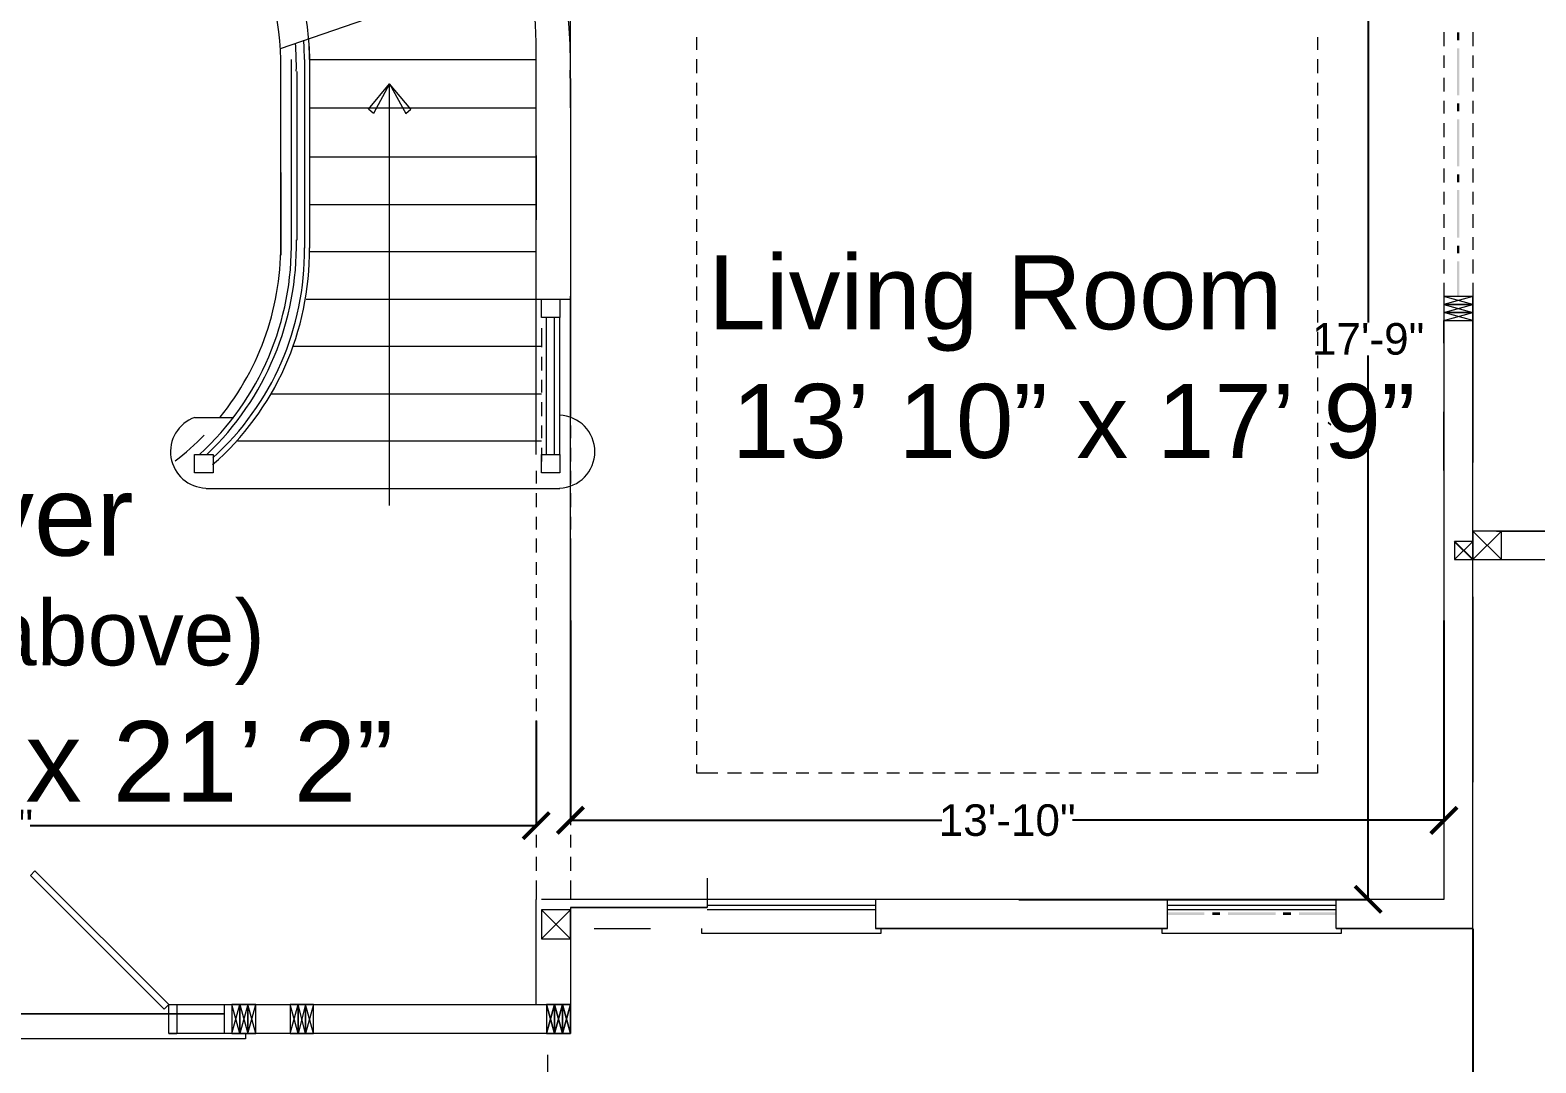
# Model space of a CAD drawing. Header units: inches. Extents: x 38 to 8673, y 1 to 7200.
# Drawn here: x 4732.7 to 5018.9, y 3433.7 to 3630 of the extents above; entities that cross this region are included whole.
import ezdxf

# ---------------------------------------------------------------- set-up
doc = ezdxf.new("R2010")
doc.units = ezdxf.units.IN
doc.header["$MEASUREMENT"] = 0
doc.layers.add('PDF_Layer 2', color=7, linetype='Continuous', true_color=0x221f1f)
doc.styles.add('PDF Arial', font='arial.ttf')
doc.styles.get("Standard").update_dxf_attribs({"font": 'arial.ttf'})
doc.dimstyles.get("Standard").update_dxf_attribs({"dimtxt": 6, "dimasz": 5, "dimexe": 0.18, "dimexo": 0.0625, "dimgap": 0.09, "dimtad": 0, "dimtih": 1, "dimtoh": 1, "dimdec": 0, "dimzin": 0, "dimdsep": 46, "dimlunit": 4, "dimtxsty": 'Standard', "dimblk": 'ARCHTICK', "dimcen": 0.09, "dimclrd": 3, "dimclre": 3, "dimclrt": 1, "dimadec": 0, "dimazin": 0, "dimtfac": 1, "dimtdec": 0, "dimtofl": 0, "dimtmove": 0, "dimatfit": 3, "dimfxl": 100, "dimtolj": 1, "dimtzin": 0, "dimarcsym": 0})

# ---------------------------------------------------------------- blocks, each defined once
blk = doc.blocks.new('_ArchTick')
at = {"color": 0, "linetype": 'ByBlock', "const_width": 0.15}
blk.add_lwpolyline([(-0.5, -0.5), (0.5, 0.5)], dxfattribs=at)
blk = doc.blocks.new('*D86')
at = {"layer": 'Defpoints', "color": 0, "transparency": 16777216}
for p in [(4616.37, 3499.34), (4828.89, 3498.78), (4828.89, 3478.78)]:
    blk.add_point(p, dxfattribs=at)
at = {"layer": 'PDF_Layer 2', "color": 3, "lineweight": -2, "transparency": 16777216}
for p, q in [((4616.37, 3499.28), (4616.37, 3478.6)), ((4828.89, 3498.72), (4828.89, 3478.6)), ((4616.37, 3478.78), (4712.51, 3478.78)), ((4828.89, 3478.78), (4732.74, 3478.78))]:
    blk.add_line(p, q, dxfattribs=at)
at = {"layer": 'PDF_Layer 2', "color": 3, "lineweight": -2, "transparency": 16777216, "xscale": 5, "yscale": 5, "zscale": 5, "rotation": 180}
blk.add_blockref('_ArchTick', (4616.37, 3478.78), dxfattribs=at)
at = {"layer": 'PDF_Layer 2', "color": 3, "lineweight": -2, "transparency": 16777216, "xscale": 5, "yscale": 5, "zscale": 5}
blk.add_blockref('_ArchTick', (4828.89, 3478.78), dxfattribs=at)
at = {"layer": 'PDF_Layer 2', "color": 1, "transparency": 16777216, "insert": (4722.63, 3478.78), "char_height": 6, "attachment_point": 5}
blk.add_mtext('\\A1;17\'-9"', dxfattribs=at)
blk = doc.blocks.new('*D92')
at = {"layer": 'Defpoints', "color": 0, "transparency": 16777216}
for p in [(4920.57, 3677.74), (4987.01, 3677.74), (4920.57, 3464.78)]:
    blk.add_point(p, dxfattribs=at)
at = {"layer": 'PDF_Layer 2', "color": 3, "lineweight": -2, "transparency": 16777216}
for p, q in [((4920.63, 3677.74), (4987.19, 3677.74)), ((4987.01, 3677.74), (4987.01, 3574.41)), ((4987.01, 3464.78), (4987.01, 3568.11)), ((4920.63, 3464.78), (4987.19, 3464.78))]:
    blk.add_line(p, q, dxfattribs=at)
at = {"layer": 'PDF_Layer 2', "color": 3, "lineweight": -2, "transparency": 16777216, "xscale": 5, "yscale": 5, "zscale": 5}
for p, rotation in [((4987.01, 3677.74), 90), ((4987.01, 3464.78), 270)]:
    blk.add_blockref('_ArchTick', p, dxfattribs=dict(at, rotation=rotation))
at = {"layer": 'PDF_Layer 2', "color": 1, "transparency": 16777216, "insert": (4987.01, 3571.26), "char_height": 6, "attachment_point": 5}
blk.add_mtext('\\A1;17\'-9"', dxfattribs=at)
blk = doc.blocks.new('*D93')
at = {"layer": 'Defpoints', "color": 0, "transparency": 16777216}
for p in [(4835.41, 3517.82), (5001.41, 3517.82), (5001.41, 3479.8)]:
    blk.add_point(p, dxfattribs=at)
at = {"layer": 'PDF_Layer 2', "color": 3, "lineweight": -2, "transparency": 16777216}
for p, q in [((4835.41, 3517.76), (4835.41, 3479.62)), ((5001.41, 3517.76), (5001.41, 3479.62)), ((4835.41, 3479.8), (4905.96, 3479.8)), ((5001.41, 3479.8), (4930.85, 3479.8))]:
    blk.add_line(p, q, dxfattribs=at)
at = {"layer": 'PDF_Layer 2', "color": 3, "lineweight": -2, "transparency": 16777216, "xscale": 5, "yscale": 5, "zscale": 5, "rotation": 180}
blk.add_blockref('_ArchTick', (4835.41, 3479.8), dxfattribs=at)
at = {"layer": 'PDF_Layer 2', "color": 3, "lineweight": -2, "transparency": 16777216, "xscale": 5, "yscale": 5, "zscale": 5}
blk.add_blockref('_ArchTick', (5001.41, 3479.8), dxfattribs=at)
at = {"layer": 'PDF_Layer 2', "color": 1, "transparency": 16777216, "insert": (4918.41, 3479.8), "char_height": 6, "attachment_point": 5}
blk.add_mtext('\\A1;13\'-10"', dxfattribs=at)
blk = doc.blocks.new('*D100')
at = {"layer": 'Defpoints', "color": 0, "transparency": 16777216}
for p in [(5006.93, 3459.26), (4831.09, 3315.26), (5006.93, 3270.7)]:
    blk.add_point(p, dxfattribs=at)
at = {"layer": 'PDF_Layer 2', "color": 3, "lineweight": -2, "transparency": 16777216}
for p, q in [((5006.93, 3459.2), (5006.93, 3270.52)), ((4831.09, 3315.2), (4831.09, 3270.52)), ((4831.09, 3270.7), (4908.89, 3270.7)), ((5006.93, 3270.7), (4929.12, 3270.7))]:
    blk.add_line(p, q, dxfattribs=at)
at = {"layer": 'PDF_Layer 2', "color": 3, "lineweight": -2, "transparency": 16777216, "xscale": 5, "yscale": 5, "zscale": 5, "rotation": 180}
blk.add_blockref('_ArchTick', (4831.09, 3270.7), dxfattribs=at)
at = {"layer": 'PDF_Layer 2', "color": 3, "lineweight": -2, "transparency": 16777216, "xscale": 5, "yscale": 5, "zscale": 5}
blk.add_blockref('_ArchTick', (5006.93, 3270.7), dxfattribs=at)
at = {"layer": 'PDF_Layer 2', "color": 1, "transparency": 16777216, "insert": (4919.01, 3270.7), "char_height": 6, "attachment_point": 5}
blk.add_mtext('\\A1;14\'-8"', dxfattribs=at)
blk = doc.blocks.new('*D101')
at = {"layer": 'Defpoints', "color": 0, "transparency": 16777216}
for p in [(5256.89, 3532.06), (5006.93, 3459.26), (5256.89, 3270.52)]:
    blk.add_point(p, dxfattribs=at)
at = {"layer": 'PDF_Layer 2', "color": 3, "lineweight": -2, "transparency": 16777216}
for p, q in [((5256.89, 3532), (5256.89, 3270.34)), ((5006.93, 3459.2), (5006.93, 3270.34)), ((5006.93, 3270.52), (5119.13, 3270.52)), ((5256.89, 3270.52), (5144.68, 3270.52))]:
    blk.add_line(p, q, dxfattribs=at)
at = {"layer": 'PDF_Layer 2', "color": 3, "lineweight": -2, "transparency": 16777216, "xscale": 5, "yscale": 5, "zscale": 5, "rotation": 180}
blk.add_blockref('_ArchTick', (5006.93, 3270.52), dxfattribs=at)
at = {"layer": 'PDF_Layer 2', "color": 3, "lineweight": -2, "transparency": 16777216, "xscale": 5, "yscale": 5, "zscale": 5}
blk.add_blockref('_ArchTick', (5256.89, 3270.52), dxfattribs=at)
at = {"layer": 'PDF_Layer 2', "color": 1, "transparency": 16777216, "insert": (5131.91, 3270.52), "char_height": 6, "attachment_point": 5}
blk.add_mtext('\\A1;20\'-10"', dxfattribs=at)
blk = doc.blocks.new('*D102')
at = {"layer": 'Defpoints', "color": 0, "transparency": 16777216}
for p in [(5256.89, 3529.34), (4192.85, 3333.26), (5256.89, 3210.48)]:
    blk.add_point(p, dxfattribs=at)
at = {"layer": 'PDF_Layer 2', "color": 3, "lineweight": -2, "transparency": 16777216}
for p, q in [((5256.89, 3529.28), (5256.89, 3210.3)), ((4192.85, 3333.2), (4192.85, 3210.3)), ((4192.85, 3210.48), (4714.47, 3210.48)), ((5256.89, 3210.48), (4735.27, 3210.48))]:
    blk.add_line(p, q, dxfattribs=at)
at = {"layer": 'PDF_Layer 2', "color": 3, "lineweight": -2, "transparency": 16777216, "xscale": 5, "yscale": 5, "zscale": 5, "rotation": 180}
blk.add_blockref('_ArchTick', (4192.85, 3210.48), dxfattribs=at)
at = {"layer": 'PDF_Layer 2', "color": 3, "lineweight": -2, "transparency": 16777216, "xscale": 5, "yscale": 5, "zscale": 5}
blk.add_blockref('_ArchTick', (5256.89, 3210.48), dxfattribs=at)
at = {"layer": 'PDF_Layer 2', "color": 1, "transparency": 16777216, "insert": (4724.87, 3210.48), "char_height": 6, "attachment_point": 5}
blk.add_mtext('\\A1;88\'-8"', dxfattribs=at)
blk = doc.blocks.new('*D80')
at = {"layer": 'Defpoints', "color": 0, "transparency": 16777216}
for p in [(4442.85, 4179.34), (5361.42, 4179.34), (4831.09, 3315.26)]:
    blk.add_point(p, dxfattribs=at)
at = {"layer": 'PDF_Layer 2', "color": 3, "lineweight": -2, "transparency": 16777216}
for p, q in [((4442.91, 4179.34), (5361.6, 4179.34)), ((5361.42, 4179.34), (5361.42, 3750.4)), ((5361.42, 3315.26), (5361.42, 3744.2)), ((4831.15, 3315.26), (5361.6, 3315.26))]:
    blk.add_line(p, q, dxfattribs=at)
at = {"layer": 'PDF_Layer 2', "color": 3, "lineweight": -2, "transparency": 16777216, "xscale": 5, "yscale": 5, "zscale": 5}
for p, rotation in [((5361.42, 4179.34), 90), ((5361.42, 3315.26), 270)]:
    blk.add_blockref('_ArchTick', p, dxfattribs=dict(at, rotation=rotation))
at = {"layer": 'PDF_Layer 2', "color": 1, "transparency": 16777216, "insert": (5361.42, 3747.3), "char_height": 6, "attachment_point": 5}
blk.add_mtext("\\A1;72'", dxfattribs=at)

msp = doc.modelspace()

# ---------------------------------------------------------------- linework, layer by layer
at = {"layer": 'PDF_Layer 2', "color": 18, "true_color": 0x000000}
msp.add_line((5006.93, 3529.34), (5003.41, 3532.78), dxfattribs=at)
at = {"layer": 'PDF_Layer 2', "color": 18, "lineweight": 0, "true_color": 0x000000}
for points in [[(4835.41, 3615.18), (4835.41, 3677.74)], [(4780.29, 3626.46), (4804.61, 3634.86)], [(4859.41, 3626.22), (4859.41, 3628.62)], [(4977.41, 3628.62), (4977.41, 3626.22)], [(5001.41, 3629.58), (5001.41, 3626.94)], [(5006.93, 3629.58), (5006.93, 3626.94)], [(4784.93, 3588.54), (4784.93, 3624.38)], [(4785.89, 3588.54), (4785.89, 3624.38), (4828.89, 3624.38)], [(4828.89, 3569.9), (4828.89, 3624.38)], [(4859.41, 3621.82), (4859.41, 3624.46)], [(4977.41, 3624.46), (4977.41, 3621.82)], [(5001.41, 3625.18), (5001.41, 3622.78)], [(5006.93, 3625.18), (5006.93, 3622.78)], [(4783.41, 3622.14), (4783.41, 3590.06)], [(4835.41, 3620.78), (4835.41, 3556.38)], [(4859.41, 3617.58), (4859.41, 3619.98)], [(4977.41, 3619.98), (4977.41, 3617.58)], [(5001.41, 3620.94), (5001.41, 3618.3)], [(5006.93, 3620.94), (5006.93, 3618.3)], [(4801.01, 3539.66), (4801.01, 3619.74), (4797.97, 3614.14), (4797.01, 3614.94), (4801.01, 3619.74), (4804.13, 3614.14), (4805.09, 3614.94), (4801.01, 3619.74)], [(4785.89, 3615.18), (4828.89, 3615.18)], [(4859.41, 3613.18), (4859.41, 3615.82)], [(4977.41, 3615.82), (4977.41, 3613.18)], [(5001.41, 3616.54), (5001.41, 3614.14)], [(5006.93, 3616.54), (5006.93, 3614.14)], [(5001.41, 3612.3), (5001.41, 3609.66)], [(5006.93, 3612.3), (5006.93, 3609.66)], [(4859.41, 3608.94), (4859.41, 3611.34)], [(4977.41, 3611.34), (4977.41, 3608.94)], [(4785.89, 3605.9), (4828.89, 3605.9)], [(4828.89, 3606.14), (4828.89, 3593.9)], [(4859.41, 3604.54), (4859.41, 3607.18)], [(4977.41, 3607.18), (4977.41, 3604.54)], [(5001.41, 3607.9), (5001.41, 3605.5)], [(5006.93, 3607.9), (5006.93, 3605.5)], [(4780.45, 3587.18), (4780.45, 3602.94)], [(5001.41, 3603.66), (5001.41, 3601.02)], [(5006.93, 3603.66), (5006.93, 3601.02)], [(4859.41, 3600.3), (4859.41, 3602.7)], [(4977.41, 3602.7), (4977.41, 3600.3)], [(4859.41, 3595.9), (4859.41, 3598.54)], [(4977.41, 3598.54), (4977.41, 3595.9)], [(5001.41, 3599.26), (5001.41, 3596.86)], [(5006.93, 3599.26), (5006.93, 3596.86)], [(4785.89, 3596.86), (4828.89, 3596.86)], [(5001.41, 3595.02), (5001.41, 3592.38)], [(5006.93, 3595.02), (5006.93, 3592.38)], [(4859.41, 3591.66), (4859.41, 3594.06)], [(4977.41, 3594.06), (4977.41, 3591.66)], [(4859.41, 3587.26), (4859.41, 3589.9)], [(4977.41, 3589.9), (4977.41, 3587.26)], [(5001.41, 3590.62), (5001.41, 3588.22)], [(5006.93, 3590.62), (5006.93, 3588.22)], [(4785.89, 3587.9), (4828.89, 3587.9)], [(5001.41, 3586.38), (5001.41, 3583.74)], [(5006.93, 3586.38), (5006.93, 3583.74)], [(4859.41, 3583.02), (4859.41, 3585.42)], [(4977.41, 3585.42), (4977.41, 3583.02)], [(4859.41, 3578.62), (4859.41, 3581.26)], [(4977.41, 3581.26), (4977.41, 3578.62)], [(5001.41, 3581.98), (5001.41, 3579.34)], [(5006.93, 3581.98), (5006.93, 3579.34)], [(4785.17, 3578.86), (4829.89, 3578.86)], [(4829.89, 3578.86), (4835.41, 3578.86)], [(4835.41, 3531.42), (4835.41, 3511.82), (4835.41, 3579.42)], [(5006.93, 3574.78), (5001.41, 3576.3), (5006.93, 3577.82), (5001.41, 3579.34), (5001.41, 3464.78), (4980.93, 3464.78)], [(5006.93, 3459.26), (5006.93, 3531.34), (5006.93, 3579.34), (5001.41, 3579.34)], [(5006.93, 3579.34), (5001.41, 3577.82), (5006.93, 3576.3)], [(5006.93, 3529.34), (5006.93, 3529.34), (5030.93, 3529.34), (5030.93, 3534.78), (5006.93, 3534.78), (5006.93, 3579.34)], [(4828.89, 3549.34), (4828.89, 3575.34)], [(4833.41, 3549.34), (4833.41, 3575.34), (4829.89, 3575.34)], [(4830.85, 3549.34), (4830.85, 3575.34)], [(4832.37, 3549.34), (4832.37, 3575.34)], [(4859.41, 3574.38), (4859.41, 3576.78)], [(4977.41, 3576.78), (4977.41, 3574.38)], [(5001.41, 3574.78), (5006.93, 3576.3)], [(4829.89, 3573.34), (4829.89, 3569.74)], [(4835.41, 3573.34), (4835.41, 3569.74)], [(4859.41, 3569.98), (4859.41, 3572.62)], [(4977.41, 3572.62), (4977.41, 3569.98)], [(4782.77, 3569.9), (4829.89, 3569.9)], [(4829.89, 3567.9), (4829.89, 3565.26)], [(4835.41, 3567.9), (4835.41, 3565.26)], [(4859.41, 3565.74), (4859.41, 3568.14)], [(4977.41, 3568.14), (4977.41, 3565.74)], [(4829.89, 3563.5), (4829.89, 3561.1)], [(4835.41, 3563.5), (4835.41, 3561.1)], [(4859.41, 3561.34), (4859.41, 3563.98)], [(4977.41, 3563.98), (4977.41, 3561.34)], [(4778.61, 3560.86), (4829.89, 3560.86)], [(4829.89, 3559.26), (4829.89, 3556.62)], [(4835.41, 3559.26), (4835.41, 3556.62)], [(4859.41, 3557.1), (4859.41, 3559.5)], [(4977.41, 3559.5), (4977.41, 3557.1)], [(5001.41, 3546.3), (5001.41, 3557.42)], [(4764.05, 3556.38), (4771.41, 3556.38)], [(4829.89, 3554.86), (4829.89, 3552.46)], [(4835.41, 3554.86), (4835.41, 3552.46)], [(4859.41, 3552.7), (4859.41, 3555.34)], [(4977.41, 3555.34), (4977.41, 3552.7)], [(4772.13, 3551.9), (4829.89, 3551.9)], [(4829.89, 3550.62), (4829.89, 3547.98)], [(4835.41, 3550.62), (4835.41, 3547.98)], [(4859.41, 3548.46), (4859.41, 3550.86)], [(4977.41, 3550.86), (4977.41, 3548.46)], [(4828.89, 3546.22), (4828.89, 3543.82)], [(4835.41, 3546.22), (4835.41, 3543.82)], [(4859.41, 3544.06), (4859.41, 3546.7)], [(4977.41, 3546.7), (4977.41, 3544.06)], [(4766.21, 3542.86), (4833.41, 3542.86)], [(4828.89, 3541.98), (4828.89, 3539.34)], [(4835.41, 3541.98), (4835.41, 3539.34)], [(4859.41, 3539.82), (4859.41, 3542.22)], [(4977.41, 3542.22), (4977.41, 3539.82)], [(4828.89, 3537.5), (4828.89, 3535.1)], [(4835.41, 3537.5), (4835.41, 3535.1)], [(4859.41, 3535.42), (4859.41, 3538.06)], [(4977.41, 3538.06), (4977.41, 3535.42)], [(5011.41, 3534.78), (5038.93, 3534.78)], [(4828.89, 3533.34), (4828.89, 3530.7)], [(4835.41, 3533.34), (4835.41, 3530.7)], [(4835.41, 3498.94), (4835.41, 3531.74)], [(4859.41, 3531.18), (4859.41, 3533.58)], [(4977.41, 3533.58), (4977.41, 3531.18)], [(5003.41, 3529.34), (5006.93, 3532.78)], [(4828.89, 3528.86), (4828.89, 3526.46)], [(4835.41, 3528.86), (4835.41, 3526.46)], [(4859.41, 3526.78), (4859.41, 3529.42)], [(4977.41, 3529.42), (4977.41, 3526.78)], [(5011.41, 3529.34), (5030.93, 3529.34)], [(4828.89, 3524.7), (4828.89, 3522.06)], [(4835.41, 3524.7), (4835.41, 3522.06)], [(4859.41, 3522.54), (4859.41, 3524.94)], [(4977.41, 3524.94), (4977.41, 3522.54)], [(4828.89, 3520.22), (4828.89, 3517.82)], [(4835.41, 3520.22), (4835.41, 3517.82)], [(4859.41, 3518.14), (4859.41, 3520.78)], [(4977.41, 3520.78), (4977.41, 3518.14)], [(5006.93, 3522.3), (5006.93, 3487.02)], [(4828.89, 3516.06), (4828.89, 3513.42)], [(4835.41, 3516.06), (4835.41, 3513.42)], [(4859.41, 3513.9), (4859.41, 3516.3)], [(4977.41, 3516.3), (4977.41, 3513.9)], [(4828.89, 3511.58), (4828.89, 3509.18)], [(4835.41, 3511.58), (4835.41, 3509.18)], [(4859.41, 3509.5), (4859.41, 3512.14)], [(4977.41, 3512.14), (4977.41, 3509.5)], [(4828.89, 3507.42), (4828.89, 3504.78)], [(4835.41, 3507.42), (4835.41, 3504.78)], [(4859.41, 3505.26), (4859.41, 3507.66)], [(4977.41, 3507.66), (4977.41, 3505.26)], [(4828.89, 3502.94), (4828.89, 3500.54)], [(4835.41, 3502.94), (4835.41, 3500.54)], [(4859.41, 3500.86), (4859.41, 3503.5)], [(4977.41, 3503.5), (4977.41, 3500.86)], [(4828.89, 3498.78), (4828.89, 3496.14)], [(4835.41, 3498.78), (4835.41, 3496.14)], [(4859.41, 3496.62), (4859.41, 3499.02)], [(4977.41, 3499.02), (4977.41, 3496.62)], [(4828.89, 3494.3), (4828.89, 3491.9)], [(4835.41, 3494.3), (4835.41, 3491.9)], [(4859.41, 3492.22), (4859.41, 3494.86)], [(4977.41, 3494.86), (4977.41, 3492.22)], [(4828.89, 3490.14), (4828.89, 3487.5)], [(4835.41, 3490.14), (4835.41, 3487.5)], [(4863.41, 3488.78), (4859.41, 3488.78), (4859.41, 3490.38)], [(4867.89, 3488.78), (4865.25, 3488.78)], [(4872.05, 3488.78), (4869.65, 3488.78)], [(4876.53, 3488.78), (4873.89, 3488.78)], [(4880.69, 3488.78), (4878.29, 3488.78)], [(4885.17, 3488.78), (4882.53, 3488.78)], [(4889.33, 3488.78), (4886.93, 3488.78)], [(4893.81, 3488.78), (4891.17, 3488.78)], [(4897.97, 3488.78), (4895.57, 3488.78)], [(4902.45, 3488.78), (4899.81, 3488.78)], [(4906.61, 3488.78), (4904.21, 3488.78)], [(4911.09, 3488.78), (4908.45, 3488.78)], [(4915.25, 3488.78), (4912.85, 3488.78)], [(4919.73, 3488.78), (4917.09, 3488.78)], [(4923.89, 3488.78), (4921.49, 3488.78)], [(4928.37, 3488.78), (4925.73, 3488.78)], [(4932.53, 3488.78), (4930.13, 3488.78)], [(4937.01, 3488.78), (4934.37, 3488.78)], [(4941.17, 3488.78), (4938.77, 3488.78)], [(4945.65, 3488.78), (4943.01, 3488.78)], [(4949.81, 3488.78), (4947.41, 3488.78)], [(4954.29, 3488.78), (4951.65, 3488.78)], [(4958.45, 3488.78), (4956.05, 3488.78)], [(4962.93, 3488.78), (4960.29, 3488.78)], [(4967.09, 3488.78), (4964.69, 3488.78)], [(4971.57, 3488.78), (4968.93, 3488.78)], [(4977.41, 3490.38), (4977.41, 3488.78), (4973.33, 3488.78)], [(4828.89, 3485.66), (4828.89, 3483.26)], [(4835.41, 3485.66), (4835.41, 3483.26)], [(4828.89, 3481.5), (4828.89, 3478.86)], [(4835.41, 3481.5), (4835.41, 3478.86)], [(4828.89, 3477.02), (4828.89, 3474.62)], [(4835.41, 3477.02), (4835.41, 3474.62)], [(4828.89, 3472.86), (4828.89, 3470.22)], [(4835.41, 3472.86), (4835.41, 3470.22)], [(4861.41, 3468.78), (4861.41, 3463.26), (4835.41, 3463.26), (4861.41, 3463.26), (4835.41, 3463.26), (4835.41, 3439.26), (4771.09, 3439.26), (4759.09, 3439.26), (4760.61, 3439.26), (4759.09, 3439.26), (4759.09, 3444.78), (4771.09, 3444.78), (4835.41, 3444.78)], [(4828.89, 3468.38), (4828.89, 3464.78)], [(4835.41, 3468.38), (4835.41, 3464.78)], [(4828.89, 3444.78), (4828.89, 3464.78)], [(4893.41, 3464.78), (4893.41, 3459.26), (4948.85, 3459.26), (4948.85, 3464.78), (4893.41, 3464.78), (4861.41, 3464.78), (4829.89, 3464.78)], [(4893.41, 3463.58), (4861.41, 3463.58)], [(4893.41, 3462.78), (4861.41, 3462.78)], [(4891.73, 3464.78), (4882.37, 3464.78)], [(4948.85, 3464.78), (4893.41, 3464.78)], [(4925.49, 3464.78), (4915.65, 3464.78)], [(4980.93, 3459.26), (4980.93, 3464.78), (4948.85, 3464.78)], [(4980.93, 3463.58), (4948.85, 3463.58)], [(4980.93, 3462.78), (4948.85, 3462.78)], [(4839.89, 3459.26), (4850.61, 3459.26)], [(4894.37, 3459.26), (4894.37, 3458.3), (4860.37, 3458.3), (4860.37, 3459.26)], [(4981.89, 3459.26), (4981.89, 3458.3), (4947.89, 3458.3), (4947.89, 3459.26)], [(4675.09, 3443.02), (4769.65, 3443.02), (4675.09, 3443.02)], [(4760.61, 3444.78), (4760.61, 3439.26)], [(4771.09, 3444.78), (4771.09, 3439.26), (4772.61, 3444.78), (4774.13, 3439.26), (4775.65, 3444.78)], [(4774.13, 3444.78), (4772.61, 3439.26), (4771.09, 3444.78)], [(4775.65, 3439.26), (4774.13, 3444.78)], [(4782.13, 3439.26), (4783.65, 3444.78)], [(4785.09, 3444.78), (4783.65, 3439.26), (4782.13, 3444.78)], [(4786.61, 3444.78), (4785.09, 3439.26), (4783.65, 3444.78)], [(4786.61, 3439.26), (4785.09, 3444.78)], [(4615.09, 3439.26), (4615.09, 3339.26), (4831.09, 3339.26), (4831.09, 3435.26)], [(4773.65, 3439.26), (4773.65, 3438.3), (4672.61, 3438.3)]]:
    msp.add_lwpolyline(points, dxfattribs=at)
for points in [[(4780.37, 3590.22), (4780.37, 3624.38, 0.265574), (4753.08, 3669.93)], [(4764.91, 3549.34, 0.216558), (4782.37, 3590.22), (4782.37, 3624.38)]]:
    msp.add_lwpolyline(points, format="xyb", dxfattribs=at)
for points in [[(4833.41, 3575.34), (4829.89, 3575.34), (4829.89, 3578.86), (4833.41, 3578.86)], [(5001.41, 3577.82), (5006.93, 3577.82), (5006.93, 3579.34), (5001.41, 3579.34)], [(5001.41, 3576.3), (5006.93, 3576.3), (5006.93, 3577.82), (5001.41, 3577.82)], [(5006.93, 3579.42), (5006.93, 3547.82)], [(5001.41, 3574.78), (5006.93, 3574.78), (5006.93, 3576.3), (5001.41, 3576.3)], [(5001.41, 3570.46), (5001.41, 3574.78)], [(4979.89, 3554.94), (4979.41, 3555.42)], [(4767.49, 3545.82), (4763.97, 3545.82), (4763.97, 3549.34), (4767.49, 3549.34)], [(4833.41, 3545.82), (4829.89, 3545.82), (4829.89, 3549.34), (4833.41, 3549.34)], [(5006.93, 3534.78), (5012.37, 3529.34)], [(5012.37, 3534.78), (5006.93, 3529.34)], [(5006.93, 3529.34), (5012.37, 3529.34), (5012.37, 3534.78), (5006.93, 3534.78)], [(5006.93, 3529.34), (5012.37, 3529.34), (5012.37, 3534.78), (5006.93, 3534.78)], [(5003.41, 3529.34), (5006.93, 3529.34), (5006.93, 3532.78), (5003.41, 3532.78)], [(4733.65, 3470.22), (4732.77, 3469.34), (4758.21, 3443.9), (4759.09, 3444.78)], [(4829.89, 3462.78), (4835.41, 3457.26)], [(4835.41, 3462.78), (4829.89, 3457.26)], [(4829.89, 3457.26), (4835.41, 3457.26), (4835.41, 3462.78), (4829.89, 3462.78)], [(4829.89, 3457.26), (4835.41, 3457.26), (4835.41, 3462.78), (4829.89, 3462.78)], [(4893.41, 3459.26), (4948.85, 3459.26)], [(4980.93, 3459.26), (5006.93, 3459.26)], [(4760.61, 3439.26), (4759.09, 3439.26), (4759.09, 3444.78), (4760.61, 3444.78)], [(4771.09, 3439.26), (4769.65, 3439.26), (4769.65, 3444.78), (4771.09, 3444.78)], [(4771.09, 3439.26), (4772.61, 3439.26), (4772.61, 3444.78), (4771.09, 3444.78)], [(4772.61, 3439.26), (4774.13, 3439.26), (4774.13, 3444.78), (4772.61, 3444.78)], [(4774.13, 3439.26), (4775.65, 3439.26), (4775.65, 3444.78), (4774.13, 3444.78)], [(4782.13, 3439.26), (4783.65, 3439.26), (4783.65, 3444.78), (4782.13, 3444.78)], [(4783.65, 3439.26), (4785.09, 3439.26), (4785.09, 3444.78), (4783.65, 3444.78)], [(4785.09, 3439.26), (4786.61, 3439.26), (4786.61, 3444.78), (4785.09, 3444.78)], [(4832.37, 3444.78), (4830.85, 3439.26)], [(4833.89, 3444.78), (4832.37, 3439.26), (4830.85, 3444.78), (4832.37, 3439.26)], [(4830.85, 3439.26), (4832.37, 3439.26), (4832.37, 3444.78), (4830.85, 3444.78)], [(4830.85, 3439.26), (4832.37, 3439.26), (4832.37, 3444.78), (4830.85, 3444.78)], [(4835.41, 3444.78), (4833.89, 3439.26), (4832.37, 3444.78), (4833.89, 3439.26)], [(4832.37, 3439.26), (4833.89, 3439.26), (4833.89, 3444.78), (4832.37, 3444.78)], [(4832.37, 3439.26), (4833.89, 3439.26), (4833.89, 3444.78), (4832.37, 3444.78)], [(4833.89, 3444.78), (4835.41, 3439.26)], [(4833.89, 3439.26), (4835.41, 3439.26), (4835.41, 3444.78), (4833.89, 3444.78)], [(4833.89, 3439.26), (4835.41, 3439.26), (4835.41, 3444.78), (4833.89, 3444.78)]]:
    msp.add_lwpolyline(points, close=True, dxfattribs=at)
for centre, radius, start, end in [((4729.71, 3626.08), 99.19, 359.0163, 58.778), ((4726.89, 3623.3), 108.52, 358.6923, 52.0574), ((4726.89, 3623.3), 59, 1.1752, 63.6322), ((4728.49, 3623.29), 54.83, 358.8443, 4.3939), ((4731.55, 3624.39), 53.3, 0.0048, 3.9299), ((4732.39, 3624.43), 53.42, 359.9559, 4.2374), ((4728.65, 3588.98), 54.68, 313.5831, 1.1742), ((4732.08, 3587.86), 53.72, 311.1226, 0.785), ((4732.09, 3587.86), 52.76, 312.0781, 0.7894), ((4728.65, 3588.98), 51.72, 320.9508, 1.3287), ((4766.33, 3549.86), 6.92, 109.5252, 268.3756), ((4833.13, 3549.86), 6.92, 271.642, 88.3663), ((4728.62, 3589.01), 51.76, 307.7693, 315.9529)]:
    msp.add_arc(centre, radius, start, end, dxfattribs=at)
at = {"layer": 'PDF_Layer 2', "color": 18, "lineweight": 0, "true_color": 0x000000, "transparency": 33554559}
for points in [[(5004.37, 3629.58), (5003.89, 3629.58), (5004.37, 3628.06)], [(5003.89, 3629.58), (5004.37, 3628.06), (5003.89, 3628.06)], [(5004.37, 3626.54), (5003.89, 3626.54), (5004.37, 3617.58)], [(5003.89, 3626.54), (5004.37, 3617.58), (5003.89, 3617.58)], [(5004.37, 3616.06), (5003.89, 3616.06), (5004.37, 3614.54)], [(5003.89, 3616.06), (5004.37, 3614.54), (5003.89, 3614.54)], [(5004.37, 3613.02), (5003.89, 3613.02), (5004.37, 3604.06)], [(5003.89, 3613.02), (5004.37, 3604.06), (5003.89, 3604.06)], [(5004.37, 3602.54), (5003.89, 3602.54), (5004.37, 3601.02)], [(5003.89, 3602.54), (5004.37, 3601.02), (5003.89, 3601.02)], [(5004.37, 3599.58), (5003.89, 3599.58), (5004.37, 3590.54)], [(5003.89, 3599.58), (5004.37, 3590.54), (5003.89, 3590.54)], [(5004.37, 3589.02), (5003.89, 3589.02), (5004.37, 3587.58)], [(5003.89, 3589.02), (5004.37, 3587.58), (5003.89, 3587.58)], [(5004.37, 3586.06), (5003.89, 3586.06), (5004.37, 3579.34)], [(5003.89, 3586.06), (5004.37, 3579.34), (5003.89, 3579.34)], [(4955.89, 3461.82), (4955.89, 3462.3), (4948.85, 3461.82)], [(4955.89, 3462.3), (4948.85, 3461.82), (4948.85, 3462.3)], [(4958.85, 3461.82), (4958.85, 3462.3), (4957.41, 3461.82)], [(4958.85, 3462.3), (4957.41, 3461.82), (4957.41, 3462.3)], [(4969.41, 3461.82), (4969.41, 3462.3), (4960.37, 3461.82)], [(4969.41, 3462.3), (4960.37, 3461.82), (4960.37, 3462.3)], [(4972.37, 3461.82), (4972.37, 3462.3), (4970.85, 3461.82)], [(4972.37, 3462.3), (4970.85, 3461.82), (4970.85, 3462.3)], [(4980.93, 3461.82), (4980.93, 3462.3), (4973.89, 3461.82)], [(4980.93, 3462.3), (4973.89, 3461.82), (4973.89, 3462.3)]]:
    msp.add_solid(points, dxfattribs=at)

# ---------------------------------------------------------------- texts
at = {"layer": 'PDF_Layer 2', "color": 18, "lineweight": 0, "true_color": 0x000000, "attachment_point": 7, "style": 'PDF Arial'}
for s, insert, char_height in [('Living Room', (4861.6, 3568.89), 14.0601), ('13’ 10” x 17’ 9”', (4866.08, 3548.48), 14.0601), ('Foyer', (4697.88, 3525.49), 15.271), ('(open above)', (4675.21, 3505.51), 12.4076), ('17’ 9” x 21’ 2”', (4672.56, 3483.16), 15.2708)]:
    msp.add_mtext(s, dxfattribs=dict(at, insert=insert, char_height=char_height))

# ---------------------------------------------------------------- dimensions: what is measured, and where the dimension line sits
at = {"layer": 'PDF_Layer 2', "color": 18, "true_color": 0x000000}
for base, p1, p2, picture, middle in [((5361.42, 4179.34), (4831.09, 3315.26), (4442.85, 4179.34), '*D80', (5361.42, 3747.3)), ((4987.01, 3677.74), (4920.57, 3464.78), (4920.57, 3677.74), '*D92', (4987.01, 3571.26))]:
    dim = msp.add_linear_dim(base=base, p1=p1, p2=p2, angle=90, dimstyle='Standard', dxfattribs=at)
    dim.commit()
    dim.dimension.update_dxf_attribs({"geometry": picture, "text_midpoint": middle})
for base, p1, p2, picture, middle in [((5256.89, 3270.52), (5006.93, 3459.26), (5256.89, 3532.06), '*D101', (5131.91, 3270.52)), ((5256.89, 3210.48), (4192.85, 3333.26), (5256.89, 3529.34), '*D102', (4724.87, 3210.48)), ((5001.41, 3479.8), (4835.41, 3517.82), (5001.41, 3517.82), '*D93', (4918.41, 3479.8)), ((4828.89, 3478.78), (4616.37, 3499.34), (4828.89, 3498.78), '*D86', (4722.63, 3478.78)), ((5006.93, 3270.7), (4831.09, 3315.26), (5006.93, 3459.26), '*D100', (4919.01, 3270.7))]:
    dim = msp.add_linear_dim(base=base, p1=p1, p2=p2, dimstyle='Standard', dxfattribs=at)
    dim.commit()
    dim.dimension.update_dxf_attribs({"geometry": picture, "text_midpoint": middle})

doc.saveas('drawing.dxf')
